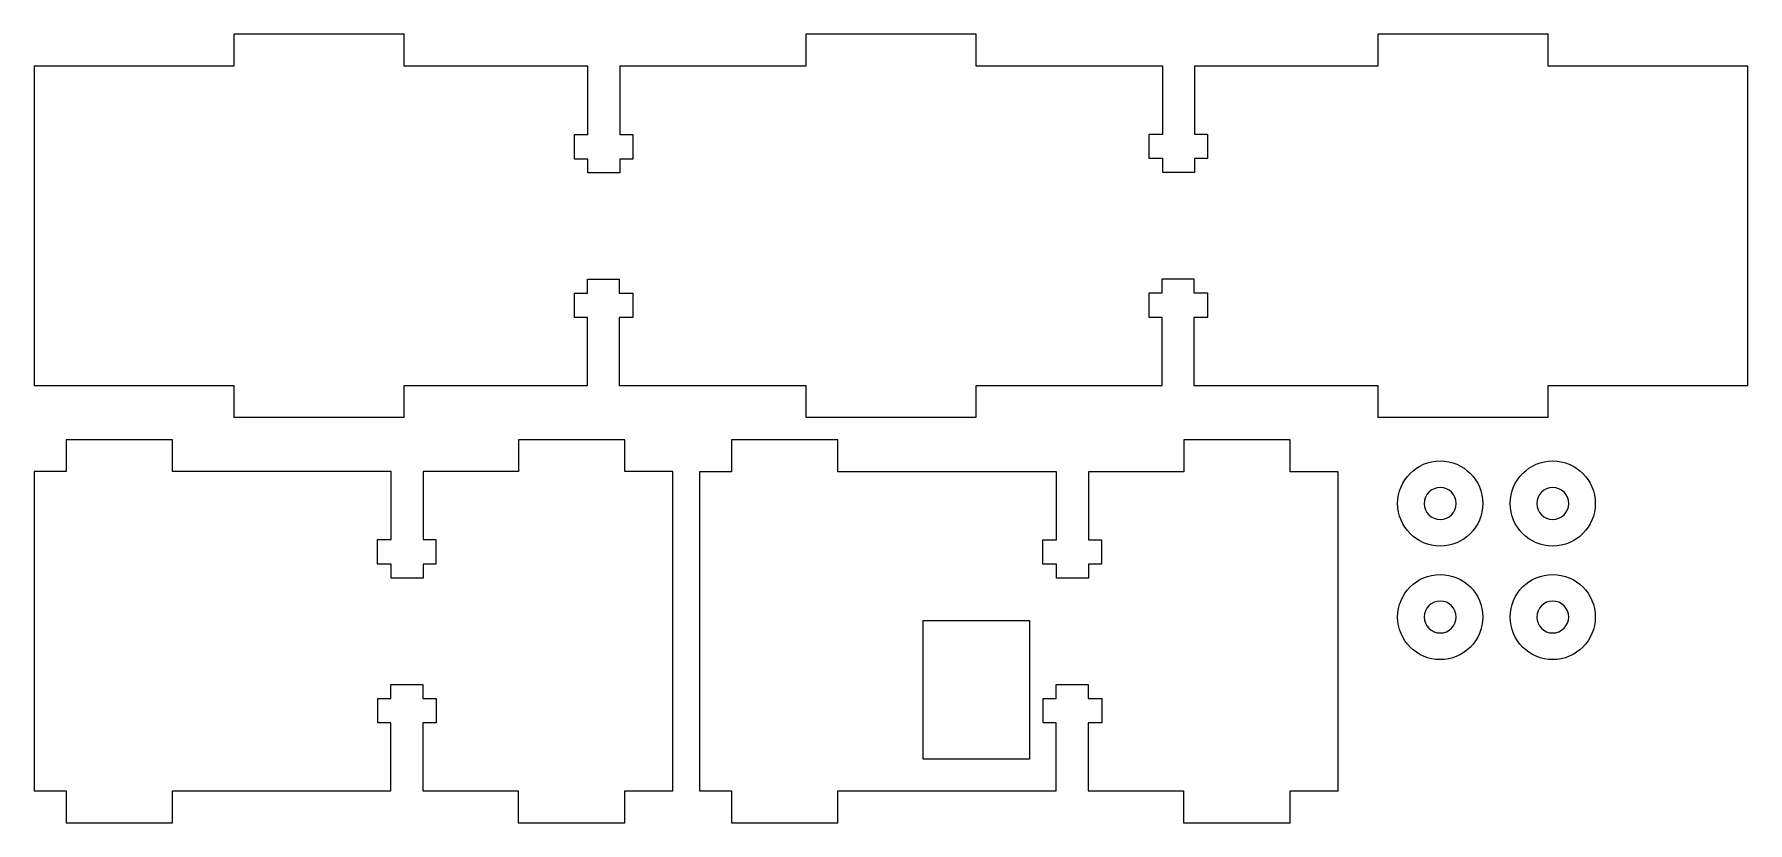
# Model space of a CAD drawing. Extents: x 2 to 177, y -204 to -3.
# Drawn here: x 2.5 to 163.5, y -203.9 to -129.8 of the extents above; entities that cross this region are included whole.
import ezdxf

# ---------------------------------------------------------------- set-up
doc = ezdxf.new("R2010")
doc.units = 0
doc.layers.add('LAYER_1', color=7, linetype='CONTINUOUS')

msp = doc.modelspace()

# ---------------------------------------------------------------- linework, layer by layer
at = {"layer": 'LAYER_1', "color": 1}
for points in [[(144.74, -132.82), (144.74, -129.82), (128.74, -129.82), (128.74, -132.82), (111.52, -132.82), (111.52, -139.2), (112.74, -139.2), (112.74, -141.5), (111.52, -141.5), (111.52, -142.81), (108.52, -142.81), (108.52, -141.5), (107.24, -141.5), (107.24, -139.2), (108.52, -139.2), (108.52, -132.82), (90.99, -132.82), (90.99, -129.82), (74.99, -129.82), (74.99, -132.82), (57.52, -132.82), (57.52, -139.24), (58.74, -139.24), (58.74, -141.54), (57.52, -141.54), (57.52, -142.85), (54.52, -142.85), (54.52, -141.54), (53.24, -141.54), (53.24, -139.24), (54.52, -139.24), (54.52, -132.82), (37.24, -132.82), (37.24, -129.82), (21.24, -129.82), (21.24, -132.82), (2.49, -132.82), (2.49, -162.82), (21.24, -162.82), (21.24, -165.82), (37.24, -165.82), (37.24, -162.82), (54.46, -162.82), (54.46, -156.44), (53.24, -156.44), (53.24, -154.14), (54.46, -154.14), (54.46, -152.83), (57.46, -152.83), (57.46, -154.14), (58.74, -154.14), (58.74, -156.44), (57.46, -156.44), (57.46, -162.82), (74.99, -162.82), (74.99, -165.82), (90.99, -165.82), (90.99, -162.82), (108.46, -162.82), (108.46, -156.43), (107.24, -156.43), (107.24, -154.13), (108.46, -154.13), (108.46, -152.81), (111.46, -152.81), (111.46, -154.13), (112.74, -154.13), (112.74, -156.43), (111.46, -156.43), (111.46, -162.82), (128.74, -162.82), (128.74, -165.82), (144.74, -165.82), (144.74, -162.82), (163.49, -162.82), (163.49, -132.82), (144.74, -132.82)], [(57.97, -203.92), (57.97, -200.94), (58.02, -200.94), (58.02, -200.92), (62.49, -200.92), (62.49, -170.92), (57.99, -170.92), (57.99, -167.92), (47.99, -167.92), (47.99, -170.92), (39.02, -170.92), (39.02, -177.31), (40.24, -177.31), (40.24, -179.61), (39.02, -179.61), (39.02, -180.93), (36.02, -180.93), (36.02, -179.61), (34.74, -179.61), (34.74, -177.31), (36.02, -177.31), (36.02, -170.92), (15.49, -170.92), (15.49, -167.92), (5.49, -167.92), (5.49, -170.92), (2.49, -170.92), (2.49, -200.92), (5.49, -200.92), (5.49, -203.92), (15.49, -203.92), (15.49, -200.94), (35.99, -200.94), (35.99, -194.54), (34.77, -194.54), (34.77, -192.24), (35.99, -192.24), (35.99, -190.93), (38.99, -190.93), (38.99, -192.24), (40.27, -192.24), (40.27, -194.54), (38.99, -194.54), (38.99, -200.94), (47.97, -200.94), (47.97, -203.92), (57.97, -203.92)], [(120.49, -203.92), (120.49, -200.94), (120.53, -200.94), (120.53, -200.93), (125.01, -200.93), (125.01, -170.93), (120.51, -170.93), (120.51, -167.92), (110.51, -167.92), (110.51, -170.93), (101.54, -170.93), (101.54, -177.32), (102.76, -177.32), (102.76, -179.62), (101.54, -179.62), (101.54, -180.93), (98.54, -180.93), (98.54, -179.62), (97.26, -179.62), (97.26, -177.32), (98.54, -177.32), (98.54, -170.93), (78.01, -170.93), (78.01, -167.92), (68.01, -167.92), (68.01, -170.93), (65.01, -170.93), (65.01, -200.93), (68.01, -200.93), (68.01, -203.92), (78.01, -203.92), (78.01, -200.94), (98.51, -200.94), (98.51, -194.54), (97.29, -194.54), (97.29, -192.24), (98.51, -192.24), (98.51, -190.93), (101.51, -190.93), (101.51, -192.24), (102.79, -192.24), (102.79, -194.54), (101.51, -194.54), (101.51, -200.94), (110.49, -200.94), (110.49, -203.92), (120.49, -203.92)], [(96.01, -197.94), (86.01, -197.94), (86.01, -184.92), (96.01, -184.92), (96.01, -197.94)]]:
    msp.add_lwpolyline(points, dxfattribs=at)
for points in [[(134.6, -169.92), (132.39, -169.92), (130.6, -171.71), (130.6, -173.92), (130.6, -176.13), (132.39, -177.92), (134.6, -177.92), (136.81, -177.92), (138.6, -176.13), (138.6, -173.92), (138.6, -171.71), (136.81, -169.92), (134.6, -169.92)], [(145.17, -169.92), (142.97, -169.92), (141.17, -171.71), (141.17, -173.92), (141.17, -176.13), (142.97, -177.92), (145.17, -177.92), (147.38, -177.92), (149.17, -176.13), (149.17, -173.92), (149.17, -171.71), (147.38, -169.92), (145.17, -169.92)], [(134.6, -175.42), (133.77, -175.42), (133.1, -174.75), (133.1, -173.92), (133.1, -173.09), (133.77, -172.42), (134.6, -172.42), (135.43, -172.42), (136.1, -173.09), (136.1, -173.92), (136.1, -174.75), (135.43, -175.42), (134.6, -175.42)], [(145.17, -175.42), (144.35, -175.42), (143.67, -174.75), (143.67, -173.92), (143.67, -173.09), (144.35, -172.42), (145.17, -172.42), (146, -172.42), (146.67, -173.09), (146.67, -173.92), (146.67, -174.75), (146, -175.42), (145.17, -175.42)], [(134.6, -180.59), (132.39, -180.59), (130.6, -182.38), (130.6, -184.59), (130.6, -186.79), (132.39, -188.59), (134.6, -188.59), (136.81, -188.59), (138.6, -186.79), (138.6, -184.59), (138.6, -182.38), (136.81, -180.59), (134.6, -180.59)], [(145.17, -180.59), (142.97, -180.59), (141.17, -182.38), (141.17, -184.59), (141.17, -186.79), (142.97, -188.59), (145.17, -188.59), (147.38, -188.59), (149.17, -186.79), (149.17, -184.59), (149.17, -182.38), (147.38, -180.59), (145.17, -180.59)], [(134.6, -186.09), (133.77, -186.09), (133.1, -185.41), (133.1, -184.59), (133.1, -183.76), (133.77, -183.09), (134.6, -183.09), (135.43, -183.09), (136.1, -183.76), (136.1, -184.59), (136.1, -185.41), (135.43, -186.09), (134.6, -186.09)], [(145.17, -186.09), (144.35, -186.09), (143.67, -185.41), (143.67, -184.59), (143.67, -183.76), (144.35, -183.09), (145.17, -183.09), (146, -183.09), (146.67, -183.76), (146.67, -184.59), (146.67, -185.41), (146, -186.09), (145.17, -186.09)]]:
    msp.add_open_spline(points, degree=3, knots=[0, 0, 0, 0, 1, 1, 1, 2, 2, 2, 3, 3, 3, 4, 4, 4, 4], dxfattribs=at)

doc.saveas('drawing.dxf')
